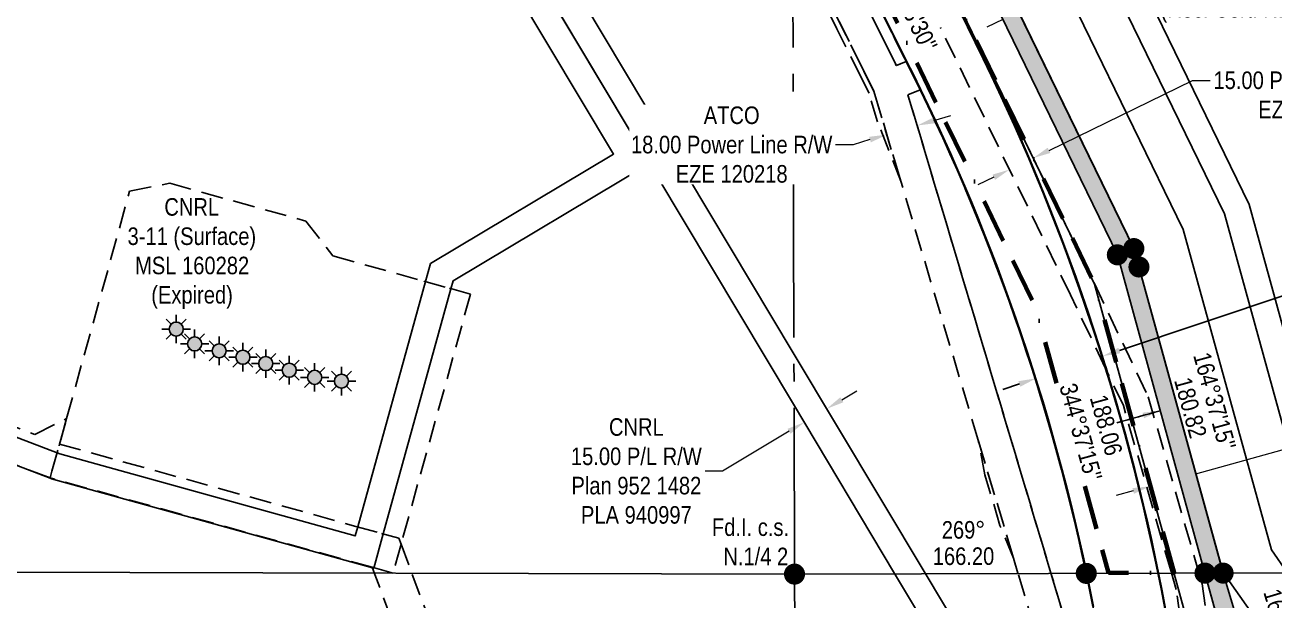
# Model space of a CAD drawing. Extents: x 506429 to 517084, y 6049655 to 6059669.
# Drawn here: x 512500 to 513211, y 6050559 to 6050887 of the extents above; entities that cross this region are included whole.
import ezdxf
from ezdxf.enums import TextEntityAlignment as Align

# ---------------------------------------------------------------- set-up
doc = ezdxf.new("R2010")
doc.units = 0
doc.header["$LTSCALE"] = 5
doc.header["$PDSIZE"] = 0.5
for name, pattern in [('BORDER', [17.5, 5, -2.5, 5, -2.5, 0, -2.5]), ('foc-ACCESSROAD', [3.75, 2.5, -1.25]), ('foc-FLOWLINE', [3.75, 2.5, -1.25]), ('foc-QUARTERLINE', [33, 25, -3, 2, -3])]:
    doc.linetypes.add(name, pattern=pattern)
doc.layers.get('Defpoints').update_dxf_attribs({"color": 9})
doc.layers.add('AS-BOUNDARY', color=7, linetype='BORDER', lineweight=60, true_color=0xcc33ff)
for name, color, linetype, lineweight in [('C-EZE-T', 13, 'Continuous', 9), ('F-RW-T', 190, 'Continuous', 9), ('F-WS-T', 190, 'Continuous', 9)]:
    doc.layers.add(name, color=color, linetype=linetype, lineweight=lineweight)
for name, color, linetype in [('C-RW', 13, 'Continuous'), ('F-AR', 190, 'foc-ACCESSROAD'), ('F-EZE', 190, 'foc-FLOWLINE'), ('F-RW', 190, 'Continuous'), ('F-VCE', 190, 'foc-FLOWLINE'), ('F-WS', 190, 'foc-ACCESSROAD'), ('F-WS-S', 190, 'Continuous'), ('L-BD', 7, 'Continuous'), ('L-BD1', 253, 'Continuous'), ('L-MON', 1, 'Continuous'), ('L-SEC', 7, 'Continuous'), ('L-SECQ', 8, 'foc-QUARTERLINE'), ('L-TITLEDB', 4, 'Continuous'), ('L-TITLEDB-T', 4, 'Continuous'), ('P-IOP1-H', 21, 'Continuous'), ('P-PROPOSED', 10, 'Continuous'), ('P-PROPOSED-H', 21, 'Continuous')]:
    doc.layers.add(name, color=color, linetype=linetype)
doc.layers.add('Z-POINTNUMBER', color=215, linetype='Continuous', plot=False)
doc.styles.add('80CG', font='ARIALN.TTF', dxfattribs={"height": 10})
doc.styles.add('80L', font='ARIALN.TTF', dxfattribs={"height": 10})
doc.dimstyles.new('Compass 5 000', dxfattribs={"dimscale": 5, "dimtxt": 9, "dimasz": 2, "dimexe": 0.2, "dimexo": 0.0625, "dimgap": 0.5, "dimtad": 0, "dimtih": 1, "dimtoh": 1, "dimzin": 0, "dimdsep": 46, "dimtxsty": '80CG', "dimcen": 0.1, "dimse1": 1, "dimse2": 1, "dimclrd": 256, "dimclrt": 256, "dimaunit": 1, "dimadec": 4, "dimazin": 0, "dimtfac": 0.06, "dimtofl": 0, "dimtmove": 0, "dimatfit": 1, "dimfxl": 0.2, "dimtolj": 1, "dimtzin": 0, "dimlwd": -1, "dimarcsym": 0})

# ---------------------------------------------------------------- blocks, each defined once
blk = doc.blocks.new('fdia')
at = {"color": 255, "const_width": 1}
blk.add_lwpolyline([(-0.5, 0, 1), (0.5, 0, 1)], format="xyb", close=True, dxfattribs=at)
blk = doc.blocks.new('Fdiaa')
blk.add_blockref('fdia', (0, 0))
blk = doc.blocks.new('fdib')
at = {"color": 1, "const_width": 1.6}
blk.add_lwpolyline([(-0.4, 0, 1), (0.4, 0, 1)], format="xyb", close=True, dxfattribs=at)
at = {"color": 1}
blk.add_circle((0, 0), 0.8, dxfattribs=at)
blk = doc.blocks.new('Fdibb')
blk.add_blockref('fdib', (0, 0))
blk = doc.blocks.new('fdicc')
for name in ['Fdibb', 'Fdiaa']:
    blk.add_blockref(name, (0, 0))
blk = doc.blocks.new('FDI')
blk.add_blockref('fdicc', (0, 0))
blk = doc.blocks.new('*D875')
at = {"layer": 'C-EZE-T', "transparency": 16777216}
for p, q in [((513166.27, 6050631.3), (513225.76, 6050647.69)), ((513225.76, 6050647.69), (513235.76, 6050647.69)), ((513130.66, 6050621.49), (513121.02, 6050618.83))]:
    blk.add_line(p, q, dxfattribs=at)
for points in [[(513165.83, 6050632.9), (513166.71, 6050629.69), (513156.63, 6050628.64)], [(513130.22, 6050623.09), (513131.1, 6050619.88), (513140.3, 6050624.14)]]:
    blk.add_solid(points, dxfattribs=at)
at = {"layer": 'Defpoints', "color": 0, "transparency": 16777216}
for p in [(513156.63, 6050628.64), (513143.9, 6050611.06), (513160.23, 6050615.56)]:
    blk.add_point(p, dxfattribs=at)
at = {"layer": 'C-EZE-T', "transparency": 16777216, "insert": (513309.68, 6050647.69), "char_height": 10, "attachment_point": 5, "style": '80CG'}
blk.add_mtext('\\A1;Telus\\P17.00 Communication Cable\\PEZE 160001\\P(To Be Amended)', dxfattribs=at)
blk = doc.blocks.new('*D902')
at = {"layer": 'Defpoints', "color": 0, "transparency": 16777216}
for p in [(513073.77, 6050810.92), (513091.79, 6050773.93), (513078.32, 6050767.37)]:
    blk.add_point(p, dxfattribs=at)
at = {"layer": 'F-RW-T', "transparency": 16777216}
for p, q in [((513082.76, 6050815.3), (513164.5, 6050855.11)), ((513164.5, 6050855.11), (513174.5, 6050855.11)), ((513051.31, 6050799.98), (513042.32, 6050795.61))]:
    blk.add_line(p, q, dxfattribs=at)
for points in [[(513082.03, 6050816.8), (513083.49, 6050813.8), (513073.77, 6050810.92)], [(513050.58, 6050801.48), (513052.04, 6050798.49), (513060.3, 6050804.36)]]:
    blk.add_solid(points, dxfattribs=at)
at = {"layer": 'F-RW-T', "transparency": 16777216, "insert": (513233.64, 6050855.11), "char_height": 10, "attachment_point": 5, "style": '80CG'}
blk.add_mtext('\\A1;ATCO\\P15.00 Power Line R/W\\PEZE 960063', dxfattribs=at)
blk = doc.blocks.new('*D913')
at = {"layer": 'Defpoints', "color": 0, "transparency": 16777216}
for p in [(513105.84, 6050720.62), (513067.92, 6050707.95), (513113.32, 6050698.23)]:
    blk.add_point(p, dxfattribs=at)
at = {"layer": 'L-TITLEDB-T', "transparency": 16777216}
for p, q in [((513122.81, 6050701.4), (513219.15, 6050733.61)), ((513219.15, 6050733.61), (513229.15, 6050733.61)), ((513065.92, 6050682.39), (513056.43, 6050679.22))]:
    blk.add_line(p, q, dxfattribs=at)
for points in [[(513122.28, 6050702.98), (513123.33, 6050699.82), (513113.32, 6050698.23)], [(513065.39, 6050683.97), (513066.44, 6050680.81), (513075.4, 6050685.56)]]:
    blk.add_solid(points, dxfattribs=at)
at = {"layer": 'L-TITLEDB-T', "transparency": 16777216, "insert": (513267.89, 6050733.61), "char_height": 10, "attachment_point": 5, "style": '80CG'}
blk.add_mtext('\\A1;40.00 Road\\PPlan 052 0027', dxfattribs=at)
blk = doc.blocks.new('*D915')
at = {"layer": 'Defpoints', "color": 0, "transparency": 16777216}
for p in [(513087.84, 6050916.69), (513092.39, 6050907.34), (513060.88, 6050903.56)]:
    blk.add_point(p, dxfattribs=at)
at = {"layer": 'F-RW-T', "transparency": 16777216}
for p, q in [((513101.38, 6050911.72), (513134.39, 6050927.79)), ((513134.39, 6050927.79), (513144.39, 6050927.79)), ((513056.44, 6050889.83), (513047.45, 6050885.46))]:
    blk.add_line(p, q, dxfattribs=at)
for points in [[(513100.65, 6050913.21), (513102.11, 6050910.22), (513092.39, 6050907.34)], [(513055.71, 6050891.33), (513057.17, 6050888.33), (513065.43, 6050894.21)]]:
    blk.add_solid(points, dxfattribs=at)
at = {"layer": 'F-RW-T', "transparency": 16777216, "insert": (513208.9, 6050927.79), "char_height": 10, "attachment_point": 5, "style": '80CG'}
blk.add_mtext('\\A1;Cold Lake\\P30.00 P/L R/W\\PPlan 842 2500 \\PPLA 840514\\P(Rec. Cert. NES-91-150)', dxfattribs=at)
blk = doc.blocks.new('*D938')
at = {"layer": 'Defpoints', "color": 0, "transparency": 16777216}
for p in [(513007.7, 6050829.41), (513062.12, 6050647.42), (513044.89, 6050642.27)]:
    blk.add_point(p, dxfattribs=at)
at = {"layer": 'F-RW-T', "transparency": 16777216}
for p, q in [((513017.28, 6050832.28), (513026.86, 6050835.14)), ((512971.31, 6050818.53), (512961.31, 6050818.53)), ((512980.89, 6050821.4), (512971.31, 6050818.53))]:
    blk.add_line(p, q, dxfattribs=at)
for points in [[(513016.81, 6050833.87), (513017.76, 6050830.68), (513007.7, 6050829.41)], [(512980.42, 6050822.99), (512981.37, 6050819.8), (512990.48, 6050824.26)]]:
    blk.add_solid(points, dxfattribs=at)
at = {"layer": 'F-RW-T', "transparency": 16777216, "insert": (512902.17, 6050818.53), "char_height": 10, "attachment_point": 5, "style": '80CG', "bg_fill": 3, "box_fill_scale": 1.1, "bg_fill_color": 256, "bg_fill_true_color": 13158600, "bg_fill_transparency": 0}
blk.add_mtext('\\A1;ATCO\\P18.00 Power Line R/W\\PEZE 120218', dxfattribs=at)
blk = doc.blocks.new('*D946')
at = {"layer": 'Defpoints', "color": 0, "transparency": 16777216}
for p in [(512927.72, 6050716), (512914.86, 6050708.32), (512943.42, 6050660.56)]:
    blk.add_point(p, dxfattribs=at)
at = {"layer": 'F-RW-T', "transparency": 16777216}
for p, q in [((512964.86, 6050673.37), (512973.44, 6050678.51)), ((512934.84, 6050655.42), (512897.02, 6050632.81)), ((512897.02, 6050632.81), (512887.02, 6050632.81))]:
    blk.add_line(p, q, dxfattribs=at)
for points in [[(512964, 6050674.8), (512965.71, 6050671.94), (512956.28, 6050668.24)], [(512933.98, 6050656.85), (512935.7, 6050653.99), (512943.42, 6050660.56)]]:
    blk.add_solid(points, dxfattribs=at)
at = {"layer": 'F-RW-T', "transparency": 16777216, "insert": (512847.94, 6050632.81), "char_height": 10, "attachment_point": 5, "style": '80CG'}
blk.add_mtext('\\A1;CNRL\\P15.00 P/L R/W\\PPlan 952 1482\\PPLA 940997', dxfattribs=at)
blk = doc.blocks.new('GAS')
h = blk.add_hatch(color=255)
h.dxf.hatch_style = 1
edge = h.paths.add_edge_path()
edge.add_arc((0, 0), 0.9, 0, 360)
for p, q in [((0, 0.81), (0, 1.62)), ((-0.81, 0), (-1.62, 0)), ((-0.57, 0.57), (-1.14, 1.14)), ((0.57, 0.57), (1.14, 1.14)), ((1.62, 0), (0.81, 0)), ((-0.57, -0.57), (-1.14, -1.14)), ((0, -0.81), (0, -1.62)), ((1.14, -1.14), (0.57, -0.57))]:
    blk.add_line(p, q)
blk.add_circle((0, 0), 0.8)

msp = doc.modelspace()

# ---------------------------------------------------------------- hatches: boundary and pattern name
at = {"layer": 'P-IOP1-H'}
h = msp.add_hatch(color=256, dxfattribs=at)
h.dxf.hatch_style = 1
h.paths.add_polyline_path([(512994.256, 6051040.563), (512959.642, 6051111.738), (512936.378, 6051159.576), (512936.439, 6051136.613), (512950.658, 6051107.376), (512985.27, 6051036.179), (513121.643, 6050755.862), (513171.466, 6050574.725), (513181.824, 6050574.749), (513133.958, 6050748.933), (513135.876, 6050749.648), (513131.039, 6050759.395)])
h = msp.add_hatch(color=256, dxfattribs=at)
h.dxf.hatch_style = 1
h.paths.add_polyline_path([(513181.824, 6050574.749), (513171.466, 6050574.725), (513171.467, 6050574.72), (513195.726, 6050486.673), (513197.742, 6050486.877), (513194.546, 6050433.204), (513190.786, 6050370.312), (513200.765, 6050369.721), (513204.489, 6050432.588), (513207.816, 6050487.96)])
at = {"layer": 'P-PROPOSED-H'}
h = msp.add_hatch(color=256, dxfattribs=at)
h.dxf.hatch_style = 1
h.paths.add_polyline_path([(513200.765, 6050369.721), (513204.489, 6050432.588), (513207.816, 6050487.96), (513181.823, 6050574.751), (513133.958, 6050748.933), (513135.876, 6050749.648), (513131.039, 6050759.395), (512994.256, 6051040.563), (512959.642, 6051111.738), (512906.284, 6051221.457), (512873.349, 6051447.791), (512873.812, 6051458.346), (512903.802, 6051636.826), (512918.688, 6051681.961), (512940.066, 6051806.788), (513002.694, 6052170.762), (513004.638, 6052182.216), (513000.423, 6052182.208), (512993.756, 6052182.183), (512992.767, 6052172.077), (512930.212, 6051808.476), (512908.969, 6051684.378), (512894.078, 6051639.256), (512862.261, 6051454.435), (512863.462, 6051446.344), (512896.621, 6051218.484), (512950.658, 6051107.376), (512985.27, 6051036.179), (513121.643, 6050755.862), (513171.467, 6050574.72), (513195.726, 6050486.673), (513197.742, 6050486.877), (513194.546, 6050433.204), (513190.786, 6050370.312)])

# ---------------------------------------------------------------- linework, layer by layer
at = {"layer": 'AS-BOUNDARY', "flags": 128}
for points in [[(513103.125, 6050624.134), (513116.709, 6050574.853), (513153.993, 6050574.932), (513108.644, 6050739.452), (512968.161, 6051027.912), (512936.048, 6051093.893), (512935.312, 6051378.16), (513738.649, 6051379.718), (513758.746, 6051379.781), (513838.382, 6051380.031)], [(512892.409, 6051101.372), (512936.262, 6051011.271), (513074.854, 6050726.692), (513086.969, 6050682.744)]]:
    msp.add_lwpolyline(points, dxfattribs=at)
at = {"layer": 'C-RW'}
for p, q in [((512994.256, 6051040.563), (513131.039, 6050759.395)), ((513108.678, 6050739.135), (512968.204, 6051027.889)), ((513131.039, 6050759.395), (513135.876, 6050749.648)), ((513135.876, 6050749.648), (513133.958, 6050748.933)), ((513133.958, 6050748.933), (513181.823, 6050574.751)), ((513155.482, 6050568.925), (513108.678, 6050739.135)), ((513181.823, 6050574.751), (513171.526, 6050574.745)), ((513171.526, 6050574.745), (513194.788, 6050490.089)), ((513178.608, 6050484.876), (513155.482, 6050568.925))]:
    msp.add_line(p, q, dxfattribs=at)
at = {"layer": 'C-RW', "flags": 128}
msp.add_lwpolyline([(512877.22, 6051641.402), (512845.728, 6051458.462), (512845.595, 6051457.501, 0.0058778), (512844.677, 6051443.639), (512878.262, 6051212.833), (512968.204, 6051027.889), (513108.678, 6050739.135), (513155.482, 6050568.925), (513178.608, 6050484.876)], format="xyb", dxfattribs=at)
msp.add_lwpolyline([(513195.726, 6050486.673), (513171.467, 6050574.72), (513121.643, 6050755.862), (512985.27, 6051036.179), (512950.658, 6051107.376), (512896.621, 6051218.484), (512863.462, 6051446.344), (512862.261, 6051454.435), (512894.078, 6051639.256)], dxfattribs=at)
at = {"layer": 'F-AR'}
for points in [[(512936.173, 6051086.753), (513040.743, 6050876.621), (513045.332, 6050867.302), (513049.843, 6050857.945), (513054.274, 6050848.549), (513058.626, 6050839.118), (513062.898, 6050829.649), (513067.09, 6050820.145), (513071.202, 6050810.606), (513075.232, 6050801.032), (513079.182, 6050791.425), (513083.051, 6050781.785), (513086.838, 6050772.112), (513090.544, 6050762.409), (513094.168, 6050752.674), (513097.709, 6050742.908), (513101.167, 6050733.113), (513104.543, 6050723.289), (513107.836, 6050713.438), (513111.046, 6050703.559), (513114.172, 6050693.653), (513114.791, 6050691.63), (513117.214, 6050683.72), (513120.173, 6050673.763), (513123.047, 6050663.781), (513125.837, 6050653.775), (513128.543, 6050643.746), (513131.163, 6050633.695), (513133.699, 6050623.621), (513136.149, 6050613.527), (513138.515, 6050603.412), (513140.795, 6050593.278), (513142.989, 6050583.125), (513144.69, 6050574.945), (513146.73, 6050564.759), (513148.685, 6050554.541)], [(513107.723, 6050555.738), (513105.834, 6050565.284), (513103.857, 6050574.854), (513101.733, 6050584.686), (513099.529, 6050594.489), (513097.241, 6050604.272), (513094.871, 6050614.036), (513092.419, 6050623.779), (513089.885, 6050633.501), (513087.269, 6050643.203), (513084.571, 6050652.881), (513081.791, 6050662.536), (513078.93, 6050672.167), (513075.988, 6050681.774), (513072.965, 6050691.355), (513069.862, 6050700.912), (513066.678, 6050710.44), (513063.413, 6050719.944), (513060.068, 6050729.418), (513056.644, 6050738.864), (513053.14, 6050748.28), (513049.556, 6050757.666), (513045.895, 6050767.022), (513042.153, 6050776.347), (513038.333, 6050785.641), (513034.435, 6050794.9), (513030.46, 6050804.127), (513026.406, 6050813.32), (513022.281, 6050822.465), (513018.072, 6050831.591), (513013.785, 6050840.683), (513009.462, 6050849.684), (513004.95, 6050858.859), (513001.493, 6050865.794), (512936.415, 6050996.526)], [(512433.006, 6050681.264), (512505.669, 6050653.586), (512523.68, 6050662.691), (512519.649, 6050648.168), (512688.367, 6050601.343), (512702.807, 6050597.335), (512712.794, 6050594.563), (512714.056, 6050591.171), (512720.425, 6050574.037), (512729.84, 6050548.721)], [(512714.972, 6050531.379), (512699.124, 6050573.993), (512697.622, 6050578.039), (512514.306, 6050628.916), (512427.122, 6050662.124)]]:
    msp.add_lwpolyline(points, dxfattribs=at)
at = {"layer": 'F-EZE'}
for points in [[(512985.133, 6050992.939), (513108.559, 6050739.492), (513139.23, 6050675.105), (513167.811, 6050575.714), (513168.021, 6050574.997), (513169.877, 6050568.611), (513177.91, 6050511.838)], [(512936.452, 6050983), (512995.876, 6050863.598), (513001.488, 6050865.797), (513004.944, 6050858.85), (513009.465, 6050849.671), (513002.482, 6050846.873), (513083.827, 6050574.809), (513106.723, 6050498.237)], [(513079.682, 6050525.906), (513065.071, 6050574.768), (513062.522, 6050583.298), (513042.454, 6050650.414), (512998.376, 6050797.832), (512983.11, 6050848.889), (512977.392, 6050860.378), (512936.56, 6050942.421)], [(513050.714, 6049670.945), (513072.344, 6049771.016), (513127.954, 6050026.704), (513146.201, 6050131.144), (513163.557, 6050238.131), (513164.111, 6050244.047), (513167.473, 6050279.988), (513169.225, 6050298.723), (513173.729, 6050346.883), (513173.043, 6050371.351), (513172.628, 6050386.151), (513171.685, 6050419.768), (513171.263, 6050434.806), (513170.668, 6050456.004), (513166.957, 6050482.234), (513162.693, 6050512.372), (513155.183, 6050565.45), (513152.416, 6050574.962), (513152.206, 6050575.68), (513125.086, 6050670.05), (513114.791, 6050691.63), (513095.055, 6050733.003), (513020.917, 6050885.238)]]:
    msp.add_lwpolyline(points, dxfattribs=at)
at = {"layer": 'F-RW'}
for points in [[(513198.472, 6050551.299), (513181.805, 6050575.029), (513133.857, 6050749.162), (513130.97, 6050759.648), (513015.056, 6050997.652), (513005.909, 6051016.441), (512994.076, 6051040.731), (512935.976, 6051160.277), (512935.763, 6051160.709), (512906.09, 6051221.563), (512883.292, 6051378.182), (512873.101, 6051447.993), (512872.172, 6051454.377), (512903.525, 6051636.877)], [(513218.382, 6050575.112), (513209.323, 6050588.012), (513159.132, 6050770.28), (513046.043, 6051002.513), (513036.894, 6051021.303), (513021.041, 6051053.857), (512935.791, 6051229.052), (512935.599, 6051229.488), (512935.067, 6051230.498), (512913.569, 6051378.245), (512902.518, 6051453.988), (512932.696, 6051629.618)], [(512932.696, 6051629.618), (512902.518, 6051453.988), (512913.569, 6051378.244), (512935.067, 6051230.498), (512935.592, 6051229.504), (512935.791, 6051229.052), (513021.041, 6051053.857), (513036.894, 6051021.303), (513046.043, 6051002.513), (513159.132, 6050770.28), (513209.323, 6050588.012), (513218.382, 6050575.112)], [(513232.251, 6050598.82), (513182.597, 6050779.138), (513071.85, 6051006.562), (513062.701, 6051025.352), (513043.498, 6051064.789), (513008.996, 6051135.691), (513004.624, 6051144.674), (512959.215, 6051237.995), (512938.801, 6051378.295), (512938.271, 6051381.937), (512935.327, 6051402.113), (512927.805, 6051453.668), (512935.075, 6051495.98), (512956.998, 6051623.572)], [(512956.998, 6051623.572), (512935.075, 6051495.98), (512927.805, 6051453.668), (512935.327, 6051402.113), (512938.271, 6051381.937), (512938.801, 6051378.295), (512959.215, 6051237.995), (513043.498, 6051064.789), (513062.701, 6051025.352), (513071.85, 6051006.561), (513182.597, 6050779.138), (513232.251, 6050598.82)], [(512971.58, 6051619.944), (512942.977, 6051453.476), (512953.099, 6051384.097), (512953.94, 6051378.323), (512973.708, 6051242.458), (513056.971, 6051071.347), (513078.185, 6051027.78), (513082.761, 6051018.384), (513087.334, 6051008.993), (513196.676, 6050784.453), (513246.008, 6050605.305)], [(513074.353, 6050441.72), (512999.423, 6050566.965), (512994.851, 6050574.612), (512937.289, 6050670.811), (512704.103, 6051060.757), (512692.171, 6051080.71), (512551.738, 6051315.548), (512523.657, 6051362.507), (512478.405, 6051365.064), (512267.536, 6051376.974), (512133.906, 6051384.537), (512133.875, 6051399.549), (512478.395, 6051380.088), (512523.526, 6051377.467), (512524.627, 6051377.469), (512532.438, 6051377.023), (512569.191, 6051315.56), (512709.603, 6051080.749), (512721.534, 6051060.797), (512937.211, 6050700.124), (513012.283, 6050574.651), (513070.249, 6050477.598)], [(512432.309, 6050675.948), (512518.267, 6050643.187), (512519.787, 6050642.608), (512687.981, 6050595.899), (512689.406, 6050601.055), (512727.974, 6050740.603), (512730.811, 6050750.867), (512835.002, 6050813.14), (512687.234, 6051060.085), (512704.651, 6051060.113), (512855.4, 6050807.874), (512743.654, 6050741.086), (512742.413, 6050736.595), (512703.845, 6050597.047), (512703.845, 6050597.047), (512698.475, 6050577.618), (512697.699, 6050577.833), (512515.115, 6050628.481), (512514.296, 6050628.834), (512427.911, 6050661.706)]]:
    msp.add_lwpolyline(points, dxfattribs=at)
at = {"layer": 'F-VCE'}
for points in [[(513001.488, 6050865.797), (512995.877, 6050863.598), (512936.452, 6050983), (512896.211, 6051063.856), (512889.36, 6051077.619), (512894.752, 6051080.238), (512936.186, 6050996.986), (512936.415, 6050996.527), (513001.488, 6050865.797)], [(512983.11, 6050848.889), (512998.376, 6050797.832), (512985.185, 6050831.468), (512980.348, 6050847.797), (512975.466, 6050857.508), (512962.106, 6050884.353), (512948.746, 6050911.197), (512936.578, 6050935.646), (512935.386, 6050938.04), (512920.236, 6050963.995), (512903.297, 6050989.057), (512889.937, 6051015.902), (512869.519, 6051067.984), (512873.184, 6051069.764), (512893.644, 6051028.653), (512936.56, 6050942.421), (512977.392, 6050860.378), (512983.11, 6050848.889)], [(513062.522, 6050583.298), (513054.863, 6050601.919), (513046.273, 6050630.647), (513042.454, 6050650.414), (513062.522, 6050583.298)]]:
    msp.add_lwpolyline(points, close=True, dxfattribs=at)
msp.add_lwpolyline([(513106.723, 6050498.237), (513083.827, 6050574.809), (513002.482, 6050846.873), (513009.465, 6050849.671), (513013.779, 6050840.675), (513017.4, 6050833.019), (513018.069, 6050831.588), (513022.271, 6050822.452), (513026.404, 6050813.318), (513027.029, 6050811.912), (513030.453, 6050804.118), (513034.433, 6050794.897), (513035.035, 6050793.478), (513038.325, 6050785.631), (513042.149, 6050776.342), (513043.257, 6050773.6), (513045.888, 6050767.015), (513049.554, 6050757.663), (513050.152, 6050756.111), (513053.131, 6050748.269), (513056.638, 6050738.856), (513058.139, 6050734.748), (513060.061, 6050729.41), (513063.404, 6050719.935), (513065.578, 6050713.649), (513066.673, 6050710.436), (513069.855, 6050700.905), (513071.654, 6050695.399), (513072.959, 6050691.35), (513075.981, 6050681.767), (513077.792, 6050675.894), (513078.924, 6050672.162), (513081.783, 6050662.528), (513083.789, 6050655.604), (513084.566, 6050652.878), (513087.259, 6050643.195), (513089.513, 6050634.886), (513089.883, 6050633.5), (513092.411, 6050623.773), (513094.527, 6050615.41), (513094.868, 6050614.034), (513097.231, 6050604.265), (513099.352, 6050595.249), (513099.527, 6050594.489), (513101.723, 6050584.68), (513103.857, 6050574.854), (513105.824, 6050565.278), (513107.314, 6050557.815)], dxfattribs=at)
at = {"layer": 'F-WS'}
msp.add_lwpolyline([(512714.056, 6050591.171), (512709.496, 6050574.744), (512697.622, 6050578.039), (512514.306, 6050628.916), (512515.37, 6050632.751), (512519.378, 6050647.19), (512519.649, 6050648.168), (512523.68, 6050662.691), (512559.587, 6050792.069), (512582.419, 6050796.535), (512659.91, 6050775.028), (512675.292, 6050755.223), (512727.085, 6050740.849), (512741.524, 6050736.842), (512753.557, 6050733.502), (512714.056, 6050591.171)], close=True, dxfattribs=at)
at = {"layer": 'L-SEC'}
for q in [(512115.704, 6050576.291), (513741.283, 6050576.049)]:
    msp.add_line((512937.937, 6050574.182), q, dxfattribs=at)
at = {"layer": 'L-SECQ'}
for p, q in [((512936.366, 6051163.804), (512937.937, 6050574.182)), ((512937.937, 6050574.182), (512940.534, 6049801.446))]:
    msp.add_line(p, q, dxfattribs=at)
at = {"layer": 'L-TITLEDB'}
for points in [[(512936.59, 6051086.709), (513041.16, 6050876.577), (513045.749, 6050867.259), (513050.26, 6050857.902), (513054.691, 6050848.506), (513059.043, 6050839.074), (513063.315, 6050829.606), (513067.507, 6050820.102), (513071.619, 6050810.563), (513075.65, 6050800.989), (513079.6, 6050791.382), (513083.469, 6050781.741), (513087.256, 6050772.069), (513090.961, 6050762.365), (513094.585, 6050752.63), (513098.126, 6050742.865), (513101.585, 6050733.07), (513104.96, 6050723.246), (513108.253, 6050713.394), (513111.463, 6050703.515), (513114.589, 6050693.609), (513115.209, 6050691.587), (513117.632, 6050683.677), (513120.59, 6050673.719), (513123.465, 6050663.738), (513126.254, 6050653.732), (513128.96, 6050643.703), (513131.581, 6050633.651), (513134.116, 6050623.578), (513136.567, 6050613.484), (513138.932, 6050603.369), (513141.212, 6050593.235), (513143.406, 6050583.082), (513145.107, 6050574.902), (513147.147, 6050564.716), (513149.103, 6050554.498)], [(513108.14, 6050555.695), (513106.251, 6050565.24), (513104.275, 6050574.811), (513102.15, 6050584.643), (513099.946, 6050594.446), (513097.659, 6050604.228), (513095.288, 6050613.992), (513092.836, 6050623.736), (513090.302, 6050633.457), (513087.686, 6050643.16), (513084.988, 6050652.838), (513082.209, 6050662.493), (513079.348, 6050672.124), (513076.406, 6050681.731), (513073.382, 6050691.311), (513070.279, 6050700.868), (513067.095, 6050710.397), (513063.83, 6050719.9), (513060.486, 6050729.374), (513057.061, 6050738.82), (513053.558, 6050748.236), (513049.974, 6050757.622), (513046.312, 6050766.979), (513042.57, 6050776.304), (513038.751, 6050785.597), (513034.853, 6050794.857), (513030.877, 6050804.084), (513026.823, 6050813.277), (513022.698, 6050822.421), (513018.489, 6050831.548), (513014.202, 6050840.64), (513009.879, 6050849.64), (513005.367, 6050858.815), (513001.911, 6050865.75), (512936.833, 6050996.483)]]:
    msp.add_lwpolyline(points, dxfattribs=at)
at = {"layer": 'P-PROPOSED', "flags": 128}
for points in [[(512894.078, 6051639.256), (512862.261, 6051454.435), (512863.462, 6051446.344), (512896.621, 6051218.484), (512950.658, 6051107.376), (512985.27, 6051036.179), (513121.643, 6050755.862), (513171.467, 6050574.72), (513195.726, 6050486.673)], [(513207.816, 6050487.96), (513181.823, 6050574.751), (513133.958, 6050748.933), (513135.876, 6050749.648), (513131.039, 6050759.395), (512994.256, 6051040.563), (512959.642, 6051111.738), (512906.284, 6051221.457), (512873.349, 6051447.791), (512873.812, 6051458.346), (512903.802, 6051636.826)]]:
    msp.add_lwpolyline(points, dxfattribs=at)
at = {"layer": 'Z-POINTNUMBER'}
for p, q in [((512905.649, 6051148.332), (513040.913, 6050876.449)), ((512869.872, 6051130.533), (513005.136, 6050858.65))]:
    msp.add_line(p, q, dxfattribs=at)
for radius, start, end in [(1230.781, 348.334597, 26.442951), (1190.82, 11.933371, 26.442951), (1190.82, 5.249788, 11.933371)]:
    msp.add_arc((511938.901, 6050328.369), radius, start, end, dxfattribs=at)

# ---------------------------------------------------------------- block references
at = {"layer": 'F-WS-S', "color": 3, "xscale": 4.997525550000021, "yscale": 4.997525550000021, "zscale": 4.997525550000021}
for p in [(512586.083, 6050713.606), (512596.566, 6050705.183), (512610.523, 6050701.218), (512624.028, 6050697.585), (512637.016, 6050693.951), (512650.391, 6050690.207), (512664.866, 6050686.132), (512680.109, 6050683.95)]:
    msp.add_blockref('GAS', p, dxfattribs=at)
at = {"layer": 'L-MON'}
for p, xscale, yscale, zscale in [((513131.039, 6050759.395), 4.997525550000026, 4.997525550000026, 4.997525550000026), ((513121.643, 6050755.862), 4.995052324580574, 4.995052324580574, 4.995052324580574), ((513133.958, 6050748.933), 4.997525550000026, 4.997525550000026, 4.997525550000026), ((513103.977, 6050574.598), 4.997525550000026, 4.997525550000026, 4.997525550000026), ((513171.526, 6050574.745), 4.997525550000026, 4.997525550000026, 4.997525550000026), ((513181.823, 6050574.751), 4.997525550000026, 4.997525550000026, 4.997525550000026), ((512937.937, 6050574.182), 4.997525550000026, 4.997525550000026, 4.997525550000026)]:
    msp.add_blockref('FDI', p, dxfattribs=dict(at, xscale=xscale, yscale=yscale, zscale=zscale))

# ---------------------------------------------------------------- texts
at = {"layer": 'F-WS-T', "insert": (512557.148, 6050788.111), "char_height": 9.99505, "attachment_point": 1, "style": '80L'}
msp.add_mtext_dynamic_manual_height_columns('\\pi22.171;CNRL\\P\\pi1.2472;3-11 (Surface)\\P\\pi5.5255;MSL 160282\\P\\pi14.733;(Expired)', width=74.52568, gutter_width=50, heights=[0], dxfattribs=at)
at = {"layer": 'L-BD', "style": '80L'}
for s, rotation, p in [("164°37'15''", 285.3656, (513177.051, 6050672.633)), ('180.82', 285.3656, (513163.324, 6050668.861)), ('269°', 0.1435, (513034.066, 6050599.366)), ('166.20', 0.1435, (513034.103, 6050584.38)), ("163°19'40''", 286.6725, (513217.549, 6050538.163))]:
    msp.add_text(s, height=9.9901, rotation=rotation, dxfattribs=at).set_placement(p, align=Align.MIDDLE)
at = {"layer": 'L-BD1', "style": '80L'}
for s, rotation, p in [("334°03'30''", 295.9429, (513002.817, 6050898.104)), ("344°37'15''", 285.3792, (513100.891, 6050654.989)), ('188.06', 285.3792, (513115.34, 6050658.963))]:
    msp.add_text(s, height=9.9901, rotation=rotation, dxfattribs=at).set_placement(p, align=Align.MIDDLE)
at = {"layer": 'L-MON', "insert": (512889.83, 6050605.891), "char_height": 9.9901, "attachment_point": 1, "style": '80L'}
msp.add_mtext_dynamic_manual_height_columns('\\pi1.1034;Fd.I. c.s.\\P\\pi7.6181;N.1/4 2', width=43.06044, gutter_width=50, heights=[0], dxfattribs=at)

# ---------------------------------------------------------------- dimensions: what is measured, and where the dimension line sits
at = {"layer": 'C-EZE-T'}
dim = msp.add_linear_dim(base=(513156.631, 6050628.641), p1=(513143.903, 6050611.059), p2=(513160.235, 6050615.558), angle=15.401824, text='Telus\\P17.00 Communication Cable\\PEZE 160001\\P(To Be Amended)', dimstyle='Compass 5 000', dxfattribs=at)
dim.commit()
dim.dimension.update_dxf_attribs({"geometry": '*D875', "text_midpoint": (513309.677, 6050647.686), "dimtype": 161})
at = {"layer": 'F-RW-T'}
for base, p1, p2, angle, text, picture, middle in [((513092.39, 6050907.338), (513060.881, 6050903.56), (513087.837, 6050916.687), 25.964257, 'Cold Lake\\P30.00 P/L R/W\\PPlan 842 2500 \\PPLA 840514\\P(Rec. Cert. NES-91-150)', '*D915', (513208.901, 6050927.791)), ((513073.773, 6050810.923), (513078.32, 6050767.366), (513091.79, 6050773.926), 25.965529, 'ATCO\\P15.00 Power Line R/W\\PEZE 960063', '*D902', (513233.643, 6050855.107)), ((512943.423, 6050660.555), (512927.716, 6050716.002), (512914.862, 6050708.316), 210.87932, 'CNRL\\P15.00 P/L R/W\\PPlan 952 1482\\PPLA 940997', '*D946', (512847.936, 6050632.808))]:
    dim = msp.add_linear_dim(base=base, p1=p1, p2=p2, angle=angle, text=text, dimstyle='Compass 5 000', dxfattribs=at)
    dim.commit()
    dim.dimension.update_dxf_attribs({"geometry": picture, "text_midpoint": middle, "dimtype": 161})

# ---------------------------------------------------------------- leaders
at = {"layer": 'L-BD', "path_type": 1}
msp.add_leader([(513146.045, 6050667.146), (513121.415, 6050660.273)], dimstyle='Compass 5 000', override={"dimgap": 0.5, "dimtad": 0}, dxfattribs=at)

# ---------------------------------------------------------------- next in the draw order: dimensions: what is measured, and where the dimension line sits
at = {"layer": 'F-RW-T'}
dim = msp.add_linear_dim(base=(513007.703, 6050829.412), p1=(513044.889, 6050642.27), p2=(513062.117, 6050647.421), angle=16.64621, text='ATCO\\P18.00 Power Line R/W\\PEZE 120218', dimstyle='Compass 5 000', override={"dimtfill": 1}, dxfattribs=at)
dim.commit()
dim.dimension.update_dxf_attribs({"geometry": '*D938', "text_midpoint": (512902.173, 6050818.532), "dimtype": 161})

# ---------------------------------------------------------------- next in the draw order: dimensions: what is measured, and where the dimension line sits
at = {"layer": 'L-TITLEDB-T'}
dim = msp.add_linear_dim(base=(513113.321, 6050698.233), p1=(513067.918, 6050707.946), p2=(513105.838, 6050720.621), angle=18.482599, text='40.00 Road\\PPlan 052 0027', dimstyle='Compass 5 000', dxfattribs=at)
dim.commit()
dim.dimension.update_dxf_attribs({"geometry": '*D913', "text_midpoint": (513267.888, 6050733.608), "dimtype": 161})

doc.saveas('drawing.dxf')
